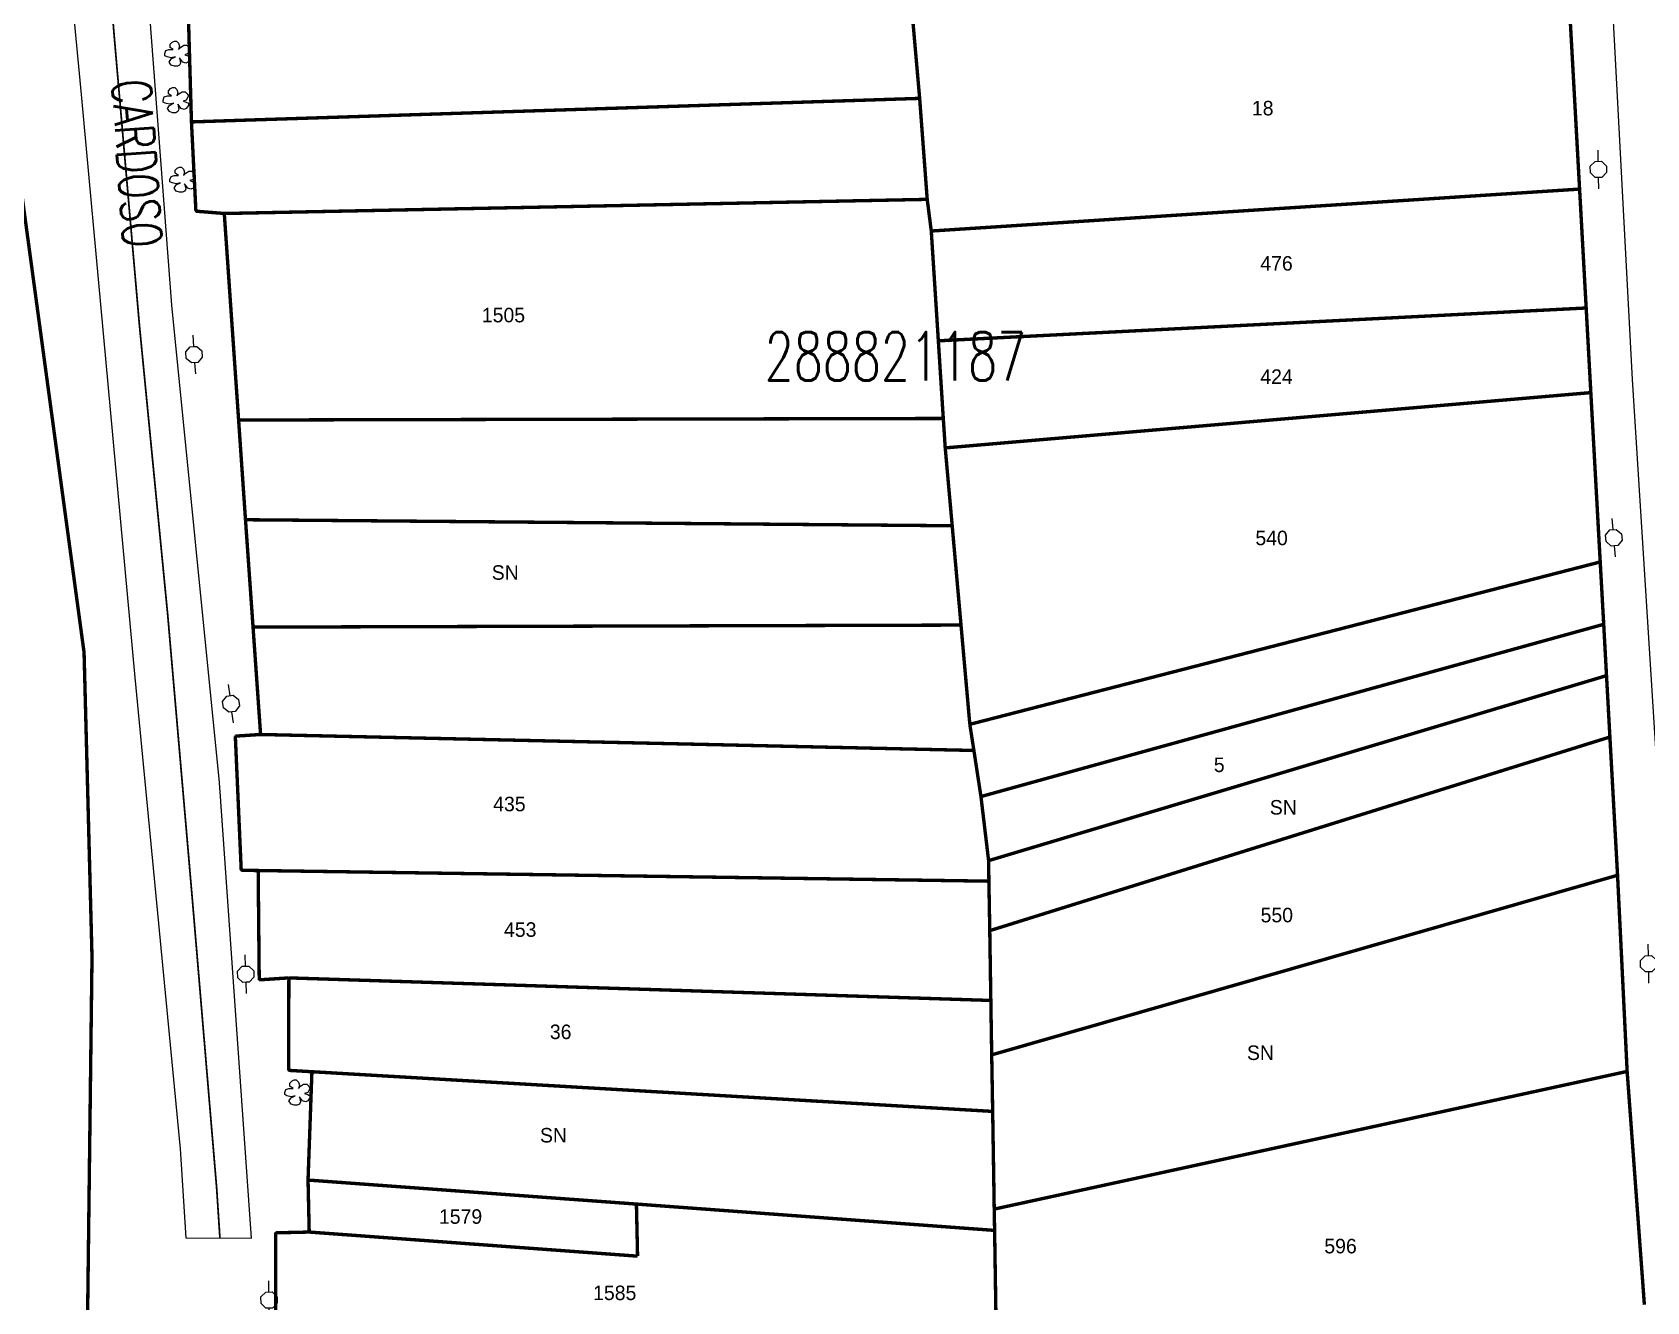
# Model space of a CAD drawing. Header units: millimetres. Extents: x 203684 to 206468, y 4869193 to 4871613.
# Drawn here: x 203898.5 to 204065.2, y 4870786.4 to 4870917.5 of the extents above; entities that cross this region are included whole.
import ezdxf
from ezdxf.enums import TextEntityAlignment as Align

# ---------------------------------------------------------------- set-up
doc = ezdxf.new("R2010")
doc.units = ezdxf.units.MM
for name, color, linetype in [('CD_MALHA_LOTES', 7, 'Continuous'), ('CD_TXT_QUADRA', 7, 'Continuous'), ('LT-POSTES', 7, 'Continuous'), ('RU-QUADRA', 210, 'Continuous'), ('SV-EIXO-RUA-PAV', 20, 'Continuous'), ('SV-RUA-PAVIM', 7, 'Continuous'), ('SV-TXT-RUA-PAV', 7, 'Continuous'), ('Th_NmrPort', 1, 'Continuous'), ('VG-ARVORE-ISOLADA', 90, 'Continuous')]:
    doc.layers.add(name, color=color, linetype=linetype)
doc.styles.add('ARIAL', font='simplex.shx')

# ---------------------------------------------------------------- blocks, each defined once
blk = doc.blocks.new('COD092', base_point=(204504.092239, 4871060.025635))
at = {"layer": 'LT-POSTES'}
blk.add_line((204504.922233, 4871060.022296), (204506.0889, 4871060.022296), dxfattribs=at)
blk.add_lwpolyline([(204502.0889, 4871060.022296), (204503.255567, 4871060.022296), (204503.255567, 4871060.35563), (204503.755567, 4871060.85563), (204504.422233, 4871060.85563), (204504.922233, 4871060.35563), (204504.922233, 4871059.688963), (204504.422233, 4871059.188963), (204503.755567, 4871059.188963), (204503.255567, 4871059.688963), (204503.255567, 4871060.022296)], dxfattribs=at)
blk = doc.blocks.new('COD208', base_point=(204517.498181, 4871042.194979))
at = {"layer": 'VG-ARVORE-ISOLADA'}
blk.add_lwpolyline([(204517.064848, 4871042.628313), (204516.739848, 4871042.844979), (204516.739848, 4871043.169979), (204516.956515, 4871043.386646), (204517.173181, 4871043.494979), (204517.389848, 4871043.494979), (204517.606515, 4871043.278312), (204517.714848, 4871042.953312), (204517.606515, 4871042.628313), (204517.823181, 4871042.844979), (204518.148181, 4871043.061646), (204518.473181, 4871043.061646), (204518.689848, 4871042.844979), (204518.798181, 4871042.628313), (204518.581515, 4871042.194979), (204518.256515, 4871042.086646), (204518.581515, 4871041.978313), (204518.798181, 4871041.869979), (204518.798181, 4871041.653313), (204518.581515, 4871041.328313), (204518.364848, 4871041.219979), (204518.039848, 4871041.328313), (204517.714848, 4871041.761646), (204517.823181, 4871041.219979), (204517.714848, 4871041.003313), (204517.498181, 4871040.894979), (204517.173181, 4871040.894979), (204516.848182, 4871041.003313), (204516.631515, 4871041.328313), (204516.848182, 4871041.653313), (204517.281515, 4871041.869979), (204516.848182, 4871041.761646), (204516.414848, 4871041.869979), (204516.198182, 4871041.978313), (204516.198182, 4871042.194979), (204516.306515, 4871042.519979), (204516.631515, 4871042.628313)], close=True, dxfattribs=at)

msp = doc.modelspace()

# ---------------------------------------------------------------- linework, layer by layer
at = {"layer": 'CD_MALHA_LOTES', "const_width": 0.35}
for points in [[(204057.16, 4870921.74), (204058.29, 4870901.35)], [(203914.94, 4870908.29), (203914.61, 4870919.7)], [(203990.14, 4870910.72), (203989.36, 4870919.6)], [(203895.52, 4870914.85), (203903.85, 4870853.49), (203904.67, 4870822.04), (203903.84, 4870754.54)], [(203914.94, 4870908.29), (203990.14, 4870910.72)], [(203990.92, 4870900.29), (203990.14, 4870910.72)], [(203915.4, 4870899.07), (203914.94, 4870908.29)], [(203991.34, 4870897.02), (204058.29, 4870901.35)], [(204058.29, 4870901.35), (204058.97, 4870889.07)], [(203918.33, 4870898.83), (203915.4, 4870899.07)], [(203918.33, 4870898.83), (203990.92, 4870900.29)], [(203919.81, 4870877.5), (203918.33, 4870898.83)], [(203991.34, 4870897.02), (203990.92, 4870900.29)], [(203992.07, 4870885.68), (203991.34, 4870897.02)], [(203992.07, 4870885.68), (204058.97, 4870889.07)], [(204058.97, 4870889.07), (204059.45, 4870880.33)], [(203992.58, 4870877.66), (203992.07, 4870885.68)], [(203992.78, 4870874.62), (204059.45, 4870880.33)], [(204059.45, 4870880.33), (204060.42, 4870862.84)], [(203919.81, 4870877.5), (203992.58, 4870877.66)], [(203920.52, 4870867.2), (203919.81, 4870877.5)], [(203992.78, 4870874.62), (203992.58, 4870877.66)], [(203993.5, 4870866.58), (203992.78, 4870874.62)], [(203921.3, 4870856.11), (203920.52, 4870867.2)], [(203920.52, 4870867.2), (203993.5, 4870866.58)], [(203994.41, 4870856.32), (203993.5, 4870866.58)], [(203995.32, 4870846.07), (204060.42, 4870862.84)], [(204060.42, 4870862.84), (204060.78, 4870856.4)], [(203921.3, 4870856.11), (203994.41, 4870856.32)], [(203922.08, 4870845.02), (203921.3, 4870856.11)], [(203995.32, 4870846.07), (203994.41, 4870856.32)], [(203996.47, 4870838.61), (204060.78, 4870856.4)], [(204060.78, 4870856.4), (204061.07, 4870851.1)], [(203997.26, 4870831.99), (204061.07, 4870851.1)], [(204061.07, 4870851.1), (204061.42, 4870844.76)], [(203995.74, 4870843.37), (203995.32, 4870846.07)], [(203919.47, 4870844.85), (203922.08, 4870845.02)], [(203920.08, 4870830.99), (203919.47, 4870844.85)], [(203995.74, 4870843.37), (203922.08, 4870845.02)], [(203997.38, 4870824.76), (204061.42, 4870844.76)], [(204061.42, 4870844.76), (204062.21, 4870830.48)], [(203996.47, 4870838.61), (203995.74, 4870843.37)], [(203997.26, 4870831.99), (203996.47, 4870838.61)], [(203921.83, 4870830.97), (203920.08, 4870830.99)], [(203921.83, 4870830.97), (203997.29, 4870829.87)], [(203921.94, 4870819.68), (203921.83, 4870830.97)], [(203997.29, 4870829.87), (203997.26, 4870831.99)], [(203997.58, 4870811.93), (204062.21, 4870830.48)], [(204062.21, 4870830.48), (204063.2, 4870810.22)], [(203997.38, 4870824.76), (203997.29, 4870829.87)], [(203997.49, 4870817.55), (203997.38, 4870824.76)], [(203925, 4870819.88), (203921.94, 4870819.68)], [(203924.97, 4870810.33), (203925, 4870819.88)], [(203925, 4870819.88), (203997.49, 4870817.55)], [(203997.58, 4870811.93), (203997.49, 4870817.55)], [(203997.68, 4870806.09), (203997.58, 4870811.93)], [(203927.38, 4870810.19), (203924.97, 4870810.33)], [(203926.98, 4870799), (203927.38, 4870810.19)], [(203927.38, 4870810.19), (203997.68, 4870806.09)], [(203997.84, 4870796), (204063.2, 4870810.22)], [(204063.2, 4870810.22), (204064.98, 4870786.12)], [(203997.84, 4870796), (203997.68, 4870806.09)], [(203927.1, 4870793.63), (203926.98, 4870799)], [(203926.98, 4870799), (203960.89, 4870796.52)], [(203997.88, 4870793.8), (203960.89, 4870796.52)], [(203960.89, 4870796.52), (203961.01, 4870791.14)], [(203997.88, 4870793.8), (203997.84, 4870796)], [(203998.04, 4870783.49), (203997.88, 4870793.8)], [(203923.64, 4870793.55), (203927.1, 4870793.63)], [(203923.65, 4870785.15), (203923.64, 4870793.55)], [(203961.01, 4870791.14), (203927.1, 4870793.63)]]:
    msp.add_lwpolyline(points, dxfattribs=at)
at = {"layer": 'RU-QUADRA', "const_width": 0.18}
for points in [[(204057.16, 4870921.74), (204058.29, 4870901.35), (204058.97, 4870889.07), (204059.45, 4870880.33), (204060.42, 4870862.84), (204060.78, 4870856.4), (204061.07, 4870851.1), (204061.42, 4870844.76), (204062.21, 4870830.48), (204063.2, 4870810.22), (204064.98, 4870786.12)], [(203923.65, 4870785.15), (203923.64, 4870793.55), (203927.1, 4870793.63), (203926.98, 4870799), (203927.38, 4870810.19), (203924.97, 4870810.33), (203925, 4870819.88), (203921.94, 4870819.68), (203921.83, 4870830.97), (203920.08, 4870830.99), (203919.47, 4870844.85), (203922.08, 4870845.02), (203921.3, 4870856.11), (203920.52, 4870867.2), (203919.81, 4870877.5), (203918.33, 4870898.83), (203915.4, 4870899.07), (203914.94, 4870908.29), (203914.61, 4870919.7)], [(203895.52, 4870914.85), (203903.85, 4870853.49), (203904.67, 4870822.04), (203903.84, 4870754.54)]]:
    msp.add_lwpolyline(points, dxfattribs=at)
at = {"layer": 'SV-EIXO-RUA-PAV', "linetype": 'Continuous', "const_width": 0.18}
msp.add_lwpolyline([(203900.06, 4870996.68), (203902.95, 4870963.75), (203903.74, 4870956.67), (203906.99, 4870916.83), (203909.57, 4870887.26), (203912.49, 4870857.35), (203915.07, 4870827.55), (203917.54, 4870798.21), (203917.88, 4870793.01)], dxfattribs=at)
at = {"layer": 'SV-RUA-PAVIM'}
for points in [[(203896.81, 4870996.68, 6.51), (203899.55, 4870953.05, 6.51), (203903.55, 4870911.12, 6.11), (203909.08, 4870850.9, 5.46), (203913.77, 4870802.24, 5.12), (203914.35, 4870793.03, 4.79), (203921.13, 4870793, 4.78), (203917.85, 4870840.05, 5.39), (203912.93, 4870889.36, 5.9), (203907.98, 4870954.3, 6.57)], [(204059.47, 4870961.59, 7.17), (204063.72, 4870881.7, 6.59), (204068.36, 4870808.16, 6.57), (204071.28, 4870771.95, 6.29), (204075.83, 4870772.11, 6.29), (204079.02, 4870772.5, 6.29), (204073.88, 4870831.76, 6.79), (204070.53, 4870897.01, 6.8), (204069.11, 4870924.4, 6.8)]]:
    msp.add_polyline3d(points, dxfattribs=at)

# ---------------------------------------------------------------- block references
at = {"layer": 'LT-POSTES'}
for p, rotation in [((204060.23, 4870903.39, 6.89), 91), ((203915.21, 4870884.25, 6.49), 274), ((204061.82, 4870865.35, 6.89), 95), ((203919.02, 4870848.2, 5.68), 97), ((203920.55, 4870820.26, 5.65), 92), ((204065.41, 4870821.35, 6.2), 91), ((203922.95, 4870786.61, 5.16), 91)]:
    msp.add_blockref('COD092', p, dxfattribs=dict(at, rotation=rotation))
at = {"layer": 'VG-ARVORE-ISOLADA'}
for p in [(203913.5, 4870915.34, 9.07), (203913.32, 4870910.54, 9.07), (203914.02, 4870902.33, 9.07), (203925.87, 4870808.04, 8.8)]:
    msp.add_blockref('COD208', p, dxfattribs=at)

# ---------------------------------------------------------------- texts
at = {"layer": 'CD_TXT_QUADRA', "style": 'ARIAL', "width": 0.7}
msp.add_text('288821187', height=5, dxfattribs=at).set_placement((203974.13, 4870881.59))
at = {"layer": 'SV-TXT-RUA-PAV', "style": 'ARIAL', "width": 0.7}
msp.add_text('CARDOSO', height=4, rotation=274, dxfattribs=at).set_placement((203906.71, 4870912.55))
at = {"layer": 'Th_NmrPort', "color": 1}
for s, p in [('18', (204024.45, 4870909.71)), ('476', (204025.32, 4870893.68)), ('1505', (203944.93, 4870888.34)), ('424', (204025.32, 4870881.98)), ('540', (204024.81, 4870865.32)), ('SN', (203945.95, 4870861.75)), ('5', (204020.52, 4870841.89)), ('435', (203946.1, 4870837.84)), ('SN', (204026.3, 4870837.5)), ('453', (203947.22, 4870824.87)), ('550', (204025.35, 4870826.37)), ('36', (203951.95, 4870814.31)), ('SN', (204023.94, 4870812.15)), ('SN', (203950.93, 4870803.63)), ('1579', (203940.5, 4870795.23)), ('596', (204031.93, 4870792.18)), ('1585', (203956.42, 4870787.35))]:
    msp.add_text(s, height=1.5, dxfattribs=at).set_placement(p, align=Align.MIDDLE_LEFT)

doc.saveas('drawing.dxf')
